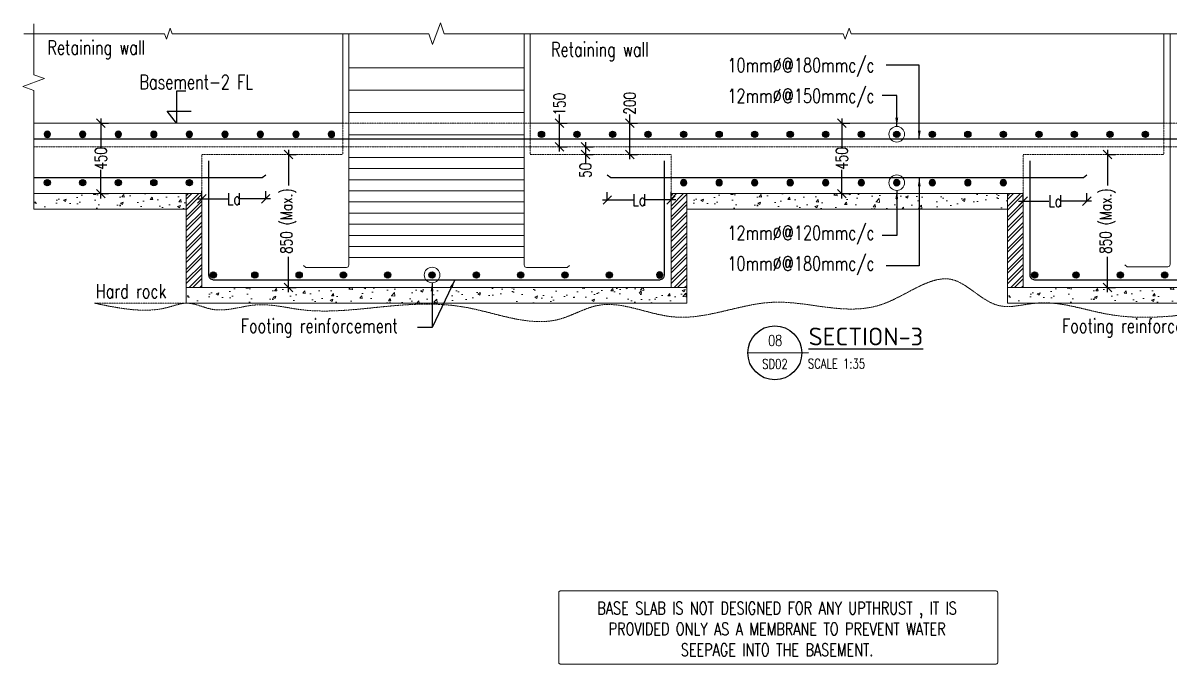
# Model space of a CAD drawing. Header units: millimetres. Extents: x -226110 to 125224, y -84 to 62581.
# Drawn here: x 36992 to 44329, y 12793 to 16891 of the extents above; entities that cross this region are included whole.
import ezdxf
from ezdxf.enums import TextEntityAlignment as Align

# ---------------------------------------------------------------- set-up
doc = ezdxf.new("R2010")
doc.units = ezdxf.units.MM
doc.linetypes.add('HIDDEN', pattern=[0.375, 0.25, -0.125])
for name, color, linetype, lineweight in [('Geo Hatch', 86, 'Continuous', 5), ('Geo-BOTM.VERT.DIR', 21, 'Continuous', 30), ('Geo-Dim  Sec & Plan', 250, 'Continuous', 25), ('Geo-Hiden Rein', 156, 'HIDDEN', 5), ('Geo-PCC-PATT', 8, 'Continuous', 9), ('Geo-Rein Bar', 21, 'Continuous', 30), ('Geo-Rein Bar Main', 21, 'Continuous', 30), ('Geo-Sec Sml', 7, 'Continuous', 25), ('Geo-Section Line', 84, 'Continuous', 18), ('Geo-TEXT', 7, 'Continuous', 30)]:
    doc.layers.add(name, color=color, linetype=linetype, lineweight=lineweight)
doc.layers.add('Geo-Text 100', color=7, linetype='Continuous')
doc.layers.add('GEO-TITTLE HEAD', color=206, linetype='Continuous')
doc.styles.add('Geo T Arial', font='arial.ttf', dxfattribs={"width": 0.75})
doc.styles.add('Geo Txt Narr', font='simplex8.shx')
doc.styles.add('ISCOPEUR', font='isocpeur.ttf')
doc.styles.add('simplex', font='simplex.shx', dxfattribs={"width": 0.75})
doc.styles.get("Standard").update_dxf_attribs({"font": 'arial.ttf'})
doc.dimstyles.new('Geo1-30 Dim 100', dxfattribs={"dimtxt": 75, "dimasz": 55, "dimexe": 50, "dimexo": 0.2, "dimgap": 0.1, "dimtad": 0, "dimdec": 0, "dimdsep": 46, "dimtxsty": 'simplex', "dimblk": 'OBLIQUE', "dimcen": 5, "dimdle": 30, "dimclrd": 252, "dimclre": 252, "dimclrt": 34, "dimadec": 0, "dimazin": 0, "dimtfac": 1, "dimtdec": 0, "dimtmove": 0, "dimatfit": 3, "dimfxl": 100, "dimfxlon": 1, "dimlwd": -1, "dimlwe": -1, "dimarcsym": 0})

# ---------------------------------------------------------------- blocks, each defined once
blk = doc.blocks.new('*U319')
at = {"layer": 'Geo-BOTM.VERT.DIR', "lineweight": 25}
h = blk.add_hatch(color=256, dxfattribs=at)
h.dxf.hatch_style = 1
h.paths.add_polyline_path([(0.08, 0, 1), (-0.08, 0, 1)])
blk.add_circle((0, 0), 0.08, dxfattribs=at)
blk = doc.blocks.new('_Oblique')
at = {"color": 0, "linetype": 'ByBlock', "lineweight": -2}
blk.add_line((-0.5, -0.5), (0.5, 0.5), dxfattribs=at)
blk = doc.blocks.new('*D428')
at = {"layer": 'Geo-Dim  Sec & Plan', "color": 252, "linetype": 'Continuous', "transparency": 16777216}
for p, q in [((38690.1, 16080.1), (38690.1, 15852.9)), ((38690.1, 15170.1), (38690.1, 15397.3))]:
    blk.add_line(p, q, dxfattribs=at)
at = {"layer": 'Geo-Dim  Sec & Plan', "color": 252, "transparency": 16777216}
for p, q in [((38690.1, 16050.1), (38740.1, 16050.1)), ((38690.1, 15200.1), (38740.1, 15200.1))]:
    blk.add_line(p, q, dxfattribs=at)
at = {"layer": 'Geo-Dim  Sec & Plan', "color": 252, "transparency": 16777216, "xscale": 55, "yscale": 55, "zscale": 55}
for p, rotation in [((38690.1, 16050.1), 90), ((38690.1, 15200.1), 270)]:
    blk.add_blockref('_Oblique', p, dxfattribs=dict(at, rotation=rotation))
at = {"layer": 'Geo-Dim  Sec & Plan', "color": 34, "transparency": 16777216, "insert": (38690.1, 15625.1), "char_height": 75, "width": 853.846, "attachment_point": 5, "rotation": 90, "style": 'simplex'}
blk.add_mtext('850 (Max.)', dxfattribs=at)
blk = doc.blocks.new('*D429')
at = {"layer": 'Geo-Dim  Sec & Plan', "color": 252, "linetype": 'Continuous', "transparency": 16777216}
for p, q in [((43928.9, 16080.1), (43928.9, 15852.9)), ((43928.9, 15170.1), (43928.9, 15397.3))]:
    blk.add_line(p, q, dxfattribs=at)
at = {"layer": 'Geo-Dim  Sec & Plan', "color": 252, "transparency": 16777216}
for p, q in [((43928.9, 16050.1), (43978.9, 16050.1)), ((43928.9, 15200.1), (43978.9, 15200.1))]:
    blk.add_line(p, q, dxfattribs=at)
at = {"layer": 'Geo-Dim  Sec & Plan', "color": 252, "transparency": 16777216, "xscale": 55, "yscale": 55, "zscale": 55}
for p, rotation in [((43928.9, 16050.1), 90), ((43928.9, 15200.1), 270)]:
    blk.add_blockref('_Oblique', p, dxfattribs=dict(at, rotation=rotation))
at = {"layer": 'Geo-Dim  Sec & Plan', "color": 34, "transparency": 16777216, "insert": (43928.9, 15625.1), "char_height": 75, "attachment_point": 5, "rotation": 90, "style": 'simplex'}
blk.add_mtext('850 (Max.)', dxfattribs=at)
blk = doc.blocks.new('*D430')
at = {"layer": 'Geo-Dim  Sec & Plan', "color": 252, "linetype": 'Continuous', "transparency": 16777216}
for p, q in [((42229.7, 16280.1), (42229.7, 16097.5)), ((42229.7, 15770.1), (42229.7, 15952.7))]:
    blk.add_line(p, q, dxfattribs=at)
at = {"layer": 'Geo-Dim  Sec & Plan', "color": 252, "transparency": 16777216}
for p, q in [((42229.7, 16250.1), (42279.7, 16250.1)), ((42229.7, 15800.1), (42279.7, 15800.1))]:
    blk.add_line(p, q, dxfattribs=at)
at = {"layer": 'Geo-Dim  Sec & Plan', "color": 252, "transparency": 16777216, "xscale": 55, "yscale": 55, "zscale": 55}
for p, rotation in [((42229.7, 16250.1), 90), ((42229.7, 15800.1), 270)]:
    blk.add_blockref('_Oblique', p, dxfattribs=dict(at, rotation=rotation))
at = {"layer": 'Geo-Dim  Sec & Plan', "color": 34, "transparency": 16777216, "insert": (42229.7, 16025.1), "char_height": 75, "attachment_point": 5, "rotation": 90, "style": 'simplex'}
blk.add_mtext('450', dxfattribs=at)
blk = doc.blocks.new('*U431')
at = {"layer": 'Geo-Rein Bar Main', "xscale": 250, "yscale": 250, "zscale": 250}
blk.add_blockref('*U319', (0, 0), dxfattribs=at)
blk = doc.blocks.new('*U432')
at = {"color": 0, "linetype": 'ByBlock', "lineweight": -2, "transparency": 16777216}
for p in [(37460.7, 5265.1), (37687.9, 5265.1), (37915.1, 5265.1), (38142.3, 5265.1), (38369.4, 5265.1)]:
    blk.add_blockref('*U431', p, dxfattribs=at)
blk = doc.blocks.new('*D435')
at = {"layer": 'Geo-Dim  Sec & Plan', "color": 252, "transparency": 16777216}
for p, q in [((38137.2, 15761.5), (38137.2, 15816.8)), ((38544.8, 15766.8), (38544.8, 15816.8))]:
    blk.add_line(p, q, dxfattribs=at)
at = {"layer": 'Geo-Dim  Sec & Plan', "color": 252, "linetype": 'Continuous', "transparency": 16777216}
for p, q in [((38107.2, 15766.8), (38302, 15766.8)), ((38574.8, 15766.8), (38379.9, 15766.8))]:
    blk.add_line(p, q, dxfattribs=at)
at = {"layer": 'Geo-Dim  Sec & Plan', "color": 252, "transparency": 16777216, "xscale": 55, "yscale": 55, "zscale": 55, "rotation": 180}
blk.add_blockref('_Oblique', (38137.2, 15766.8), dxfattribs=at)
at = {"layer": 'Geo-Dim  Sec & Plan', "color": 252, "transparency": 16777216, "xscale": 55, "yscale": 55, "zscale": 55}
blk.add_blockref('_Oblique', (38544.8, 15766.8), dxfattribs=at)
at = {"layer": 'Geo-Dim  Sec & Plan', "color": 34, "transparency": 16777216, "insert": (38341, 15766.8), "char_height": 75, "attachment_point": 5, "style": 'simplex'}
blk.add_mtext('Ld', dxfattribs=at)
blk = doc.blocks.new('*D436')
at = {"layer": 'Geo-Dim  Sec & Plan', "color": 252, "transparency": 16777216}
for p, q in [((40729.7, 15754.3), (40729.7, 15809.6)), ((41137.2, 15759.6), (41137.2, 15809.6))]:
    blk.add_line(p, q, dxfattribs=at)
at = {"layer": 'Geo-Dim  Sec & Plan', "color": 252, "linetype": 'Continuous', "transparency": 16777216}
for p, q in [((40699.7, 15759.6), (40894.5, 15759.6)), ((41167.2, 15759.6), (40972.4, 15759.6))]:
    blk.add_line(p, q, dxfattribs=at)
at = {"layer": 'Geo-Dim  Sec & Plan', "color": 252, "transparency": 16777216, "xscale": 55, "yscale": 55, "zscale": 55, "rotation": 180}
blk.add_blockref('_Oblique', (40729.7, 15759.6), dxfattribs=at)
at = {"layer": 'Geo-Dim  Sec & Plan', "color": 252, "transparency": 16777216, "xscale": 55, "yscale": 55, "zscale": 55}
blk.add_blockref('_Oblique', (41137.2, 15759.6), dxfattribs=at)
at = {"layer": 'Geo-Dim  Sec & Plan', "color": 34, "transparency": 16777216, "insert": (40933.5, 15759.6), "char_height": 75, "attachment_point": 5, "style": 'simplex'}
blk.add_mtext('Ld', dxfattribs=at)
blk = doc.blocks.new('*D438')
at = {"layer": 'Geo-Dim  Sec & Plan', "color": 252, "transparency": 16777216}
for p, q in [((43389.6, 15747.4), (43389.6, 15802.7)), ((43797.1, 15752.7), (43797.1, 15802.7))]:
    blk.add_line(p, q, dxfattribs=at)
at = {"layer": 'Geo-Dim  Sec & Plan', "color": 252, "linetype": 'Continuous', "transparency": 16777216}
for p, q in [((43359.6, 15752.7), (43554.4, 15752.7)), ((43827.1, 15752.7), (43632.3, 15752.7))]:
    blk.add_line(p, q, dxfattribs=at)
at = {"layer": 'Geo-Dim  Sec & Plan', "color": 252, "transparency": 16777216, "xscale": 55, "yscale": 55, "zscale": 55, "rotation": 180}
blk.add_blockref('_Oblique', (43389.6, 15752.7), dxfattribs=at)
at = {"layer": 'Geo-Dim  Sec & Plan', "color": 252, "transparency": 16777216, "xscale": 55, "yscale": 55, "zscale": 55}
blk.add_blockref('_Oblique', (43797.1, 15752.7), dxfattribs=at)
at = {"layer": 'Geo-Dim  Sec & Plan', "color": 34, "transparency": 16777216, "insert": (43593.4, 15752.7), "char_height": 75, "attachment_point": 5, "style": 'simplex'}
blk.add_mtext('Ld', dxfattribs=at)
blk = doc.blocks.new('*D439')
at = {"layer": 'Geo-Dim  Sec & Plan', "color": 252, "linetype": 'Continuous', "transparency": 16777216}
for p, q in [((37490.4, 16280.1), (37490.4, 16097.5)), ((37490.4, 15770.1), (37490.4, 15952.7))]:
    blk.add_line(p, q, dxfattribs=at)
at = {"layer": 'Geo-Dim  Sec & Plan', "color": 252, "transparency": 16777216}
for p, q in [((37490.4, 16250.1), (37540.4, 16250.1)), ((37490.4, 15800.1), (37540.4, 15800.1))]:
    blk.add_line(p, q, dxfattribs=at)
at = {"layer": 'Geo-Dim  Sec & Plan', "color": 252, "transparency": 16777216, "xscale": 55, "yscale": 55, "zscale": 55}
for p, rotation in [((37490.4, 16250.1), 90), ((37490.4, 15800.1), 270)]:
    blk.add_blockref('_Oblique', p, dxfattribs=dict(at, rotation=rotation))
at = {"layer": 'Geo-Dim  Sec & Plan', "color": 34, "transparency": 16777216, "insert": (37490.4, 16025.1), "char_height": 75, "attachment_point": 5, "rotation": 90, "style": 'simplex'}
blk.add_mtext('450', dxfattribs=at)
blk = doc.blocks.new('*D442')
at = {"layer": 'Geo-Dim  Sec & Plan', "color": 252, "linetype": 'Continuous', "transparency": 16777216}
for p, q in [((40589.7, 16130.1), (40589.7, 16050.1)), ((40589.7, 16050.1), (40589.7, 15995.1))]:
    blk.add_line(p, q, dxfattribs=at)
at = {"layer": 'Geo-Dim  Sec & Plan', "color": 252, "transparency": 16777216}
for p, q in [((40589.7, 16100.1), (40639.7, 16100.1)), ((40589.7, 16050.1), (40639.7, 16050.1))]:
    blk.add_line(p, q, dxfattribs=at)
at = {"layer": 'Geo-Dim  Sec & Plan', "color": 252, "transparency": 16777216, "xscale": 55, "yscale": 55, "zscale": 55}
for p, rotation in [((40589.7, 16100.1), 90), ((40589.7, 16050.1), 270)]:
    blk.add_blockref('_Oblique', p, dxfattribs=dict(at, rotation=rotation))
at = {"layer": 'Geo-Dim  Sec & Plan', "color": 34, "transparency": 16777216, "insert": (40589.7, 15949.5), "char_height": 75, "attachment_point": 5, "rotation": 90, "style": 'simplex'}
blk.add_mtext('50', dxfattribs=at)
blk = doc.blocks.new('GEO TITLE HEAD NAME')
at = {"layer": 'GEO-TITTLE HEAD'}
blk.add_line((-11.2, -0.15), (-0.11, -0.09), dxfattribs=at)
blk.add_circle((-6.27, -0.15), 4.93, dxfattribs=at)
at = {"layer": 'Geo-Sec Sml', "lineweight": 18, "ltscale": 0.1, "style": 'Geo T Arial'}
blk.add_attdef('WALL_SECTION', text='', height=3, dxfattribs=at).set_placement((-6.38, 3.46), align=Align.MIDDLE)
at = {"layer": 'Geo-Sec Sml', "color": 84, "style": 'Geo Txt Narr'}
blk.add_attdef('DRAWING-REF', text='', height=2.5, dxfattribs=at).set_placement((-6.38, -2.37), align=Align.MIDDLE)
at = {"layer": 'Geo-TEXT', "style": 'Geo T Arial'}
blk.add_attdef('%%ULAYOUT', (-0.1, 1.21), '', height=4, dxfattribs=at)
at = {"layer": 'Geo-TEXT'}
blk.add_attdef('SCALE', (-0.24, -3.03), '', height=2, dxfattribs=at)
blk = doc.blocks.new('*D675')
at = {"layer": 'Geo-Dim  Sec & Plan', "color": 252, "linetype": 'Continuous', "transparency": 16777216}
for p, q in [((40423.3, 16250.1), (40423.3, 16305.1)), ((40423.3, 16070.1), (40423.3, 16250.1))]:
    blk.add_line(p, q, dxfattribs=at)
at = {"layer": 'Geo-Dim  Sec & Plan', "color": 252, "transparency": 16777216}
for p, q in [((40423.3, 16250.1), (40473.3, 16250.1)), ((40423.3, 16100.1), (40473.3, 16100.1))]:
    blk.add_line(p, q, dxfattribs=at)
at = {"layer": 'Geo-Dim  Sec & Plan', "color": 252, "transparency": 16777216, "xscale": 55, "yscale": 55, "zscale": 55}
for p, rotation in [((40423.3, 16250.1), 90), ((40423.3, 16100.1), 270)]:
    blk.add_blockref('_Oblique', p, dxfattribs=dict(at, rotation=rotation))
at = {"layer": 'Geo-Dim  Sec & Plan', "color": 34, "transparency": 16777216, "insert": (40423.3, 16372.2), "char_height": 75, "attachment_point": 5, "rotation": 90, "style": 'simplex'}
blk.add_mtext('150', dxfattribs=at)
blk = doc.blocks.new('*D676')
at = {"layer": 'Geo-Dim  Sec & Plan', "color": 252, "linetype": 'Continuous', "transparency": 16777216}
for p, q in [((40873.4, 16250.1), (40873.4, 16305.1)), ((40873.4, 16020.1), (40873.4, 16250.1))]:
    blk.add_line(p, q, dxfattribs=at)
at = {"layer": 'Geo-Dim  Sec & Plan', "color": 252, "transparency": 16777216}
for p, q in [((40873.4, 16250.1), (40923.4, 16250.1)), ((40873.4, 16050.1), (40923.4, 16050.1))]:
    blk.add_line(p, q, dxfattribs=at)
at = {"layer": 'Geo-Dim  Sec & Plan', "color": 252, "transparency": 16777216, "xscale": 55, "yscale": 55, "zscale": 55}
for p, rotation in [((40873.4, 16250.1), 90), ((40873.4, 16050.1), 270)]:
    blk.add_blockref('_Oblique', p, dxfattribs=dict(at, rotation=rotation))
at = {"layer": 'Geo-Dim  Sec & Plan', "color": 34, "transparency": 16777216, "insert": (40873.4, 16377.5), "char_height": 75, "attachment_point": 5, "rotation": 90, "style": 'simplex'}
blk.add_mtext('200', dxfattribs=at)

msp = doc.modelspace()

# ---------------------------------------------------------------- hatches: boundary and pattern name
at = {"layer": 'Geo Hatch'}
h = msp.add_hatch(dxfattribs=at)
h.set_pattern_fill('ANSI32', color=256, scale=5)
h.set_pattern_definition([(45, (-28561.65, -31616.55), (-33.67596, 33.67596), []), (45, (-28539.2, -31616.55), (-33.67596, 33.67596), [])])
h.paths.add_polyline_path([(38037.2, 15800.1), (38137.2, 15800.1), (38137.2, 15200.1), (38037.2, 15200.1)])
h = msp.add_hatch(dxfattribs=at)
h.set_pattern_fill('ANSI32', color=256, scale=5)
h.set_pattern_definition([(45, (-25461.65, -31616.55), (-33.67596, 33.67596), []), (45, (-25439.2, -31616.55), (-33.67596, 33.67596), [])])
h.paths.add_polyline_path([(41137.2, 15800.1), (41237.2, 15800.1), (41237.2, 15200.1), (41137.2, 15200.1)])
h = msp.add_hatch(dxfattribs=at)
h.set_pattern_fill('ANSI32', color=256, scale=5)
h.set_pattern_definition([(45, (-23309.283, -31416.55), (-33.67596, 33.67596), []), (45, (-23286.83, -31416.55), (-33.67596, 33.67596), [])])
h.paths.add_polyline_path([(43289.6, 15800.1), (43389.6, 15800.1), (43389.6, 15200.1), (43289.6, 15200.1)])
at = {"layer": 'Geo-PCC-PATT'}
h = msp.add_hatch(dxfattribs=at)
h.set_pattern_fill('AR-CONC', color=256)
h.set_pattern_definition([(50, (-19788.46, 5388.44), (182.18467, -15.9391), [19.05, -209.55]), (355, (-19788.46, 5388.44), (-35.2434, 191.05685), [15.24, -167.6406]), (100.45144, (-19773.28, 5387.11), (146.94125, 175.11775), [16.19, -178.09024]), (46.1842, (-19788.46, 5439.24), (271.079, -42.0423), [28.575, -314.325]), (96.63556, (-19765.87, 5435.74), (237.4041, 247.4261), [24.285, -267.1356]), (351.18415, (-19788.46, 5439.24), (237.4041, 247.4261), [22.86, -251.4597]), (21, (-19763.06, 5426.54), (151.6144, -102.2652), [19.05, -209.55]), (326, (-19763.06, 5426.54), (61.802, 184.18797), [15.24, -167.64]), (71.45144, (-19750.43, 5418.02), (213.4164, 81.92277), [16.19, -178.08994]), (37.5, (-19788.46, 5388.44), (3.0886, 84.55504), [0, -165.608, 0, -170.18, 0, -168.275]), (7.5, (-19788.46, 5388.44), (66.81966, 100.18057), [0, -97.028, 0, -161.798, 0, -64.135]), (327.5, (-19845.103, 5388.44), (135.590595, -5.728744), [0, -63.5, 0, -198.12, 0, -262.89]), (317.5, (-19870.5, 5388.44), (148.12918, 25.4265), [0, -82.55, 0, -131.572, 0, -186.69])])
h.paths.add_polyline_path([(37061.1, 15800.1), (38037.2, 15800.1), (38037.2, 15700.1), (37061.1, 15700.1)])
h = msp.add_hatch(dxfattribs=at)
h.set_pattern_fill('AR-CONC', color=256)
h.set_pattern_definition([(50, (-15712.33, 5388.44), (182.18467, -15.9391), [19.05, -209.55]), (355, (-15712.33, 5388.44), (-35.2434, 191.05685), [15.24, -167.6406]), (100.45144, (-15697.15, 5387.11), (146.94125, 175.11775), [16.19, -178.09024]), (46.1842, (-15712.33, 5439.24), (271.079, -42.0423), [28.575, -314.325]), (96.63556, (-15689.74, 5435.74), (237.4041, 247.4261), [24.285, -267.1356]), (351.18415, (-15712.33, 5439.24), (237.4041, 247.4261), [22.86, -251.4597]), (21, (-15686.93, 5426.54), (151.6144, -102.2652), [19.05, -209.55]), (326, (-15686.93, 5426.54), (61.802, 184.18797), [15.24, -167.64]), (71.45144, (-15674.3, 5418.02), (213.4164, 81.92277), [16.19, -178.08994]), (37.5, (-15712.33, 5388.44), (3.0886, 84.55504), [0, -165.608, 0, -170.18, 0, -168.275]), (7.5, (-15712.33, 5388.44), (66.81966, 100.18057), [0, -97.028, 0, -161.798, 0, -64.135]), (327.5, (-15768.97, 5388.44), (135.590595, -5.728744), [0, -63.5, 0, -198.12, 0, -262.89]), (317.5, (-15794.37, 5388.44), (148.12918, 25.4265), [0, -82.55, 0, -131.572, 0, -186.69])])
h.paths.add_polyline_path([(41237.2, 15800.1), (43289.6, 15800.1), (43289.6, 15700.1), (41237.2, 15700.1)])
h = msp.add_hatch(dxfattribs=at)
h.set_pattern_fill('AR-CONC', color=256)
h.set_pattern_definition([(50, (-18812.33, 4788.44), (182.18467, -15.9391), [19.05, -209.55]), (355, (-18812.33, 4788.44), (-35.2434, 191.05685), [15.24, -167.6406]), (100.45144, (-18797.15, 4787.11), (146.94125, 175.11775), [16.19, -178.09024]), (46.1842, (-18812.33, 4839.24), (271.079, -42.0423), [28.575, -314.325]), (96.63556, (-18789.74, 4835.74), (237.4041, 247.4261), [24.285, -267.1356]), (351.18415, (-18812.33, 4839.24), (237.4041, 247.4261), [22.86, -251.4597]), (21, (-18786.93, 4826.54), (151.6144, -102.2652), [19.05, -209.55]), (326, (-18786.93, 4826.54), (61.802, 184.18797), [15.24, -167.64]), (71.45144, (-18774.3, 4818.02), (213.4164, 81.92277), [16.19, -178.08994]), (37.5, (-18812.33, 4788.44), (3.0886, 84.55504), [0, -165.608, 0, -170.18, 0, -168.275]), (7.5, (-18812.33, 4788.44), (66.81966, 100.18057), [0, -97.028, 0, -161.798, 0, -64.135]), (327.5, (-18868.97, 4788.44), (135.590595, -5.728744), [0, -63.5, 0, -198.12, 0, -262.89]), (317.5, (-18894.37, 4788.44), (148.12918, 25.4265), [0, -82.55, 0, -131.572, 0, -186.69])])
h.paths.add_polyline_path([(38037.2, 15200.1), (41237.2, 15200.1), (41237.2, 15100.1), (38037.2, 15100.1)])
h = msp.add_hatch(dxfattribs=at)
h.set_pattern_fill('AR-CONC', color=256)
h.set_pattern_definition([(50, (-13559.96, 4788.44), (182.18467, -15.9391), [19.05, -209.55]), (355, (-13559.96, 4788.44), (-35.2434, 191.05685), [15.24, -167.6406]), (100.45144, (-13544.78, 4787.11), (146.94125, 175.11775), [16.19, -178.09024]), (46.1842, (-13559.96, 4839.24), (271.079, -42.0423), [28.575, -314.325]), (96.63556, (-13537.37, 4835.74), (237.4041, 247.4261), [24.285, -267.1356]), (351.18415, (-13559.96, 4839.24), (237.4041, 247.4261), [22.86, -251.4597]), (21, (-13534.56, 4826.54), (151.6144, -102.2652), [19.05, -209.55]), (326, (-13534.56, 4826.54), (61.802, 184.18797), [15.24, -167.64]), (71.45144, (-13521.93, 4818.02), (213.4164, 81.92277), [16.19, -178.08994]), (37.5, (-13559.96, 4788.44), (3.0886, 84.55504), [0, -165.608, 0, -170.18, 0, -168.275]), (7.5, (-13559.96, 4788.44), (66.81966, 100.18057), [0, -97.028, 0, -161.798, 0, -64.135]), (327.5, (-13616.6, 4788.44), (135.590595, -5.728744), [0, -63.5, 0, -198.12, 0, -262.89]), (317.5, (-13642, 4788.44), (148.12918, 25.4265), [0, -82.55, 0, -131.572, 0, -186.69])])
h.paths.add_polyline_path([(43289.6, 15200.1), (46489.6, 15200.1), (46489.6, 15100.1), (43289.6, 15100.1)])

# ---------------------------------------------------------------- linework, layer by layer
at = {"color": 1}
msp.add_lwpolyline([(38033.2, 16455.1), (37974.2, 16455.1), (37974.2, 16250.1), (37914.9, 16326.6), (38069.2, 16326.6)], dxfattribs=at)
at = {"layer": 'Geo-Hiden Rein', "linetype": 'Continuous'}
for p, q in [((39076.3, 16603.8, 0), (40198.1, 16603.8, 0)), ((39076.3, 16461.4, 0), (40198.1, 16461.4, 0)), ((39076.3, 16319, 0), (40198.1, 16319, 0)), ((39076.3, 16176.7, 0), (40198.1, 16176.7, 0)), ((39076.3, 16031.7, 0), (40198.1, 16031.7, 0)), ((39076.3, 15960.5, 0), (40198.1, 15960.5, 0)), ((39076.3, 15889.3, 0), (40198.1, 15889.3, 0)), ((39076.3, 15818.1, 0), (40198.1, 15818.1, 0)), ((39076.3, 15746.9, 0), (40198.1, 15746.9, 0)), ((39076.3, 15675.8, 0), (40198.1, 15675.8, 0)), ((39076.3, 15604.6, 0), (40198.1, 15604.6, 0)), ((39076.3, 15604.6, 0), (40198.1, 15604.6, 0)), ((39076.3, 15533.4, 0), (40198.1, 15533.4, 0)), ((39076.3, 15462.2, 0), (40198.1, 15462.2, 0)), ((39076.3, 15391, 0), (40198.1, 15391, 0))]:
    msp.add_line(p, q, dxfattribs=at)
at = {"layer": 'Geo-Hiden Rein', "linetype": 'Continuous', "elevation": 0}
for points in [[(39076.3, 16822.7), (39076.3, 15343.7, -0.414214), (39061.3, 15328.7), (38801, 15328.7), (38787.3, 15341.3)], [(40198.1, 16822.7), (40198.1, 15343.7, 0.414214), (40213.1, 15328.7), (40473.4, 15328.7), (40487.1, 15341.3)], [(44328.7, 16822.7), (44328.7, 15347.9, -0.414214), (44313.7, 15332.9), (44053.4, 15332.9), (44039.7, 15345.5)]]:
    msp.add_lwpolyline(points, format="xyb", dxfattribs=at)
at = {"layer": 'Geo-Rein Bar', "lineweight": 25, "elevation": 0}
for points in [[(47465.7, 16148.3), (37061.1, 16148.3)], [(38544.8, 15917.6), (38522.5, 15902), (37061.1, 15902)], [(43797.1, 15917.6), (43774.9, 15902), (40751.9, 15902), (40729.7, 15917.6)]]:
    msp.add_lwpolyline(points, dxfattribs=at)
for points in [[(38179.7, 16010.1), (38179.7, 15280.2, 0.414214), (38209.7, 15250.2), (41064.7, 15250.2, 0.414214), (41094.7, 15280.2), (41094.7, 16010.1)], [(43432.1, 16010.1), (43432.1, 15280.2, 0.414214), (43462.1, 15250.2), (46317.1, 15250.2, 0.414214), (46347.1, 15280.2), (46347.1, 16010.1)]]:
    msp.add_lwpolyline(points, format="xyb", dxfattribs=at)
at = {"layer": 'Geo-Section Line'}
for p, q in [((39037.2, 16250.1, 0), (37061.1, 16250.1, 0)), ((40237.2, 16250.1, 0), (44289.6, 16250.1, 0)), ((38137.2, 15800.1, 0), (37061.1, 15800.1, 0)), ((41137.2, 15800.1, 0), (43389.6, 15800.1, 0))]:
    msp.add_line(p, q, dxfattribs=at)
at = {"layer": 'Geo-Section Line', "color": 118, "linetype": 'HIDDEN', "ltscale": 5}
msp.add_line((37061.1, 16100.1, 0), (47465.7, 16100.1, 0), dxfattribs=at)
at = {"layer": 'Geo-Section Line', "elevation": 0}
for points in [[(37061.1, 16885.4), (37061.1, 16560.4), (37129.8, 16535.4), (36992.4, 16485.4), (37061.1, 16460.4), (37061.1, 15700.1)], [(39037.2, 16822.7), (39587.2, 16822.7), (39612.2, 16754), (39662.2, 16891.4), (39687.2, 16822.7), (40237.2, 16822.7)], [(44289.6, 16822.7), (44839.6, 16822.7), (44864.6, 16754), (44914.6, 16891.4), (44939.6, 16822.7), (45489.6, 16822.7)], [(36998.7, 16822.7), (37897.2, 16822.7), (37909.7, 16788.3), (37934.7, 16857), (37947.2, 16822.7), (39037.2, 16822.7)], [(39037.2, 16822.7), (39037.2, 16250.1)], [(40237.2, 16822.7), (42238.4, 16822.7), (42250.9, 16788.3), (42275.9, 16857), (42288.4, 16822.7), (44289.6, 16822.7)], [(40237.2, 16822.7), (40237.2, 16250.1)], [(44289.6, 16822.7), (44289.6, 16250.1)], [(41137.2, 15700.1), (41137.2, 15200.1), (38137.2, 15200.1), (38137.2, 15500.1)], [(46389.6, 15700.1), (46389.6, 15200.1), (43389.6, 15200.1), (43389.6, 15700.1)]]:
    msp.add_lwpolyline(points, dxfattribs=at)
at = {"layer": 'Geo-Section Line', "color": 118, "linetype": 'HIDDEN', "ltscale": 5, "elevation": 0}
for points in [[(43389.6, 15800.1), (43389.6, 16050.1), (44289.6, 16050.1), (44289.6, 16400.1)], [(38137.2, 15500.1), (38137.2, 16050.1), (39037.2, 16050.1), (39037.2, 16250.1)], [(39037.2, 16250.1), (40237.2, 16250.1)], [(40237.2, 16250.1), (40237.2, 16050.1), (41137.2, 16050.1), (41137.2, 15700.1)], [(44289.6, 16250.1), (45489.6, 16250.1)], [(38037.2, 15100.1), (37450.1, 15100.1)]]:
    msp.add_lwpolyline(points, dxfattribs=at)
at = {"layer": 'Geo-Section Line', "elevation": 0}
for points in [[(37061.1, 15800.1), (38037.2, 15800.1), (38037.2, 15700.1), (37061.1, 15700.1)], [(38037.2, 15800.1), (38137.2, 15800.1), (38137.2, 15200.1), (38037.2, 15200.1)], [(41137.2, 15800.1), (41237.2, 15800.1), (41237.2, 15200.1), (41137.2, 15200.1)], [(41237.2, 15800.1), (43289.6, 15800.1), (43289.6, 15700.1), (41237.2, 15700.1)], [(43289.6, 15800.1), (43389.6, 15800.1), (43389.6, 15200.1), (43289.6, 15200.1)], [(38037.2, 15200.1), (41237.2, 15200.1), (41237.2, 15100.1), (38037.2, 15100.1)], [(43289.6, 15200.1), (46489.6, 15200.1), (46489.6, 15100.1), (43289.6, 15100.1)]]:
    msp.add_lwpolyline(points, close=True, dxfattribs=at)
at = {"layer": 'Geo-Section Line'}
msp.add_lwpolyline([(40429, 13260.6), (43216.6, 13260.6, -0.414214), (43226.6, 13250.6), (43226.6, 12803, -0.414214), (43216.6, 12793), (40429, 12793, -0.414214), (40419, 12803), (40419, 13250.6, -0.414214)], format="xyb", close=True, dxfattribs=at)
at = {"layer": 'Geo-Section Line', "linetype": 'Continuous', "lineweight": 15, "ltscale": 600}
for centre in [(42581, 16180, 0), (42581, 15870.2, 0), (39608.9, 15280.2, 0)]:
    msp.add_circle(centre, 49.8, dxfattribs=at)
at = {"layer": 'Geo-Section Line', "color": 5, "linetype": 'HIDDEN', "ltscale": 5}
msp.add_spline([(37450.1, 15100.1, 0), (37928.2, 15075.3), (38037.2, 15100.1, 0), (38202.3, 15060.8), (38484.9, 15088.9), (38768.8, 15058.7), (39342.5, 15081.8), (39819.3, 15074.2), (40425.7, 14998.3), (40669.4, 15085.5), (41149.1, 15012.7), (41791.4, 15105.8), (42486.5, 15092.5), (42939.3, 15249.5), (43232.8, 15084.8), (43472.7, 15100.1, 0), (43935.9, 15028.4), (44800, 15078.3, 0), (45309.1, 15042.3), (45632.1, 14903.6), (45987.2, 15087.2), (46586.3, 14998), (46805.6, 15093.7), (46948, 15060, 0), (46987.1, 15080)], degree=3, dxfattribs=at)

# ---------------------------------------------------------------- block references
msp.add_blockref('*U432', (-312.8, 10605.1, 0))
at = {"layer": 'Geo-Rein Bar Main', "yscale": 250, "zscale": 250, "rotation": 180}
for p, xscale in [((37147.9, 16180, 0), -250), ((37375.1, 16180, 0), -250), ((37602.3, 16180, 0), -250), ((37829.5, 16180, 0), -250), ((38056.7, 16180, 0), -250), ((38283.9, 16180, 0), -250), ((38511.1, 16180, 0), -250), ((38738.3, 16180, 0), -250), ((38965.5, 16180, 0), -250), ((40309, 16180, 0), 250), ((40536.2, 16180, 0), 250), ((40763.4, 16180, 0), 250), ((40990.6, 16180, 0), 250), ((41217.8, 16180, 0), 250), ((41445, 16180, 0), 250), ((41672.2, 16180, 0), 250), ((41899.4, 16180, 0), 250), ((42126.6, 16180, 0), 250), ((42353.8, 16180, 0), 250), ((42581, 16180, 0), 250), ((42808.2, 16180, 0), 250), ((43035.4, 16180, 0), 250), ((43262.6, 16180, 0), 250), ((43489.8, 16180, 0), 250), ((43717, 16180, 0), 250), ((43944.1, 16180, 0), 250), ((44171.3, 16180, 0), 250)]:
    msp.add_blockref('*U319', p, dxfattribs=dict(at, xscale=xscale))
at = {"layer": 'Geo-Rein Bar Main', "yscale": 250, "zscale": 250}
for p, xscale in [((41217.8, 15870.2, 0), -250), ((41445, 15870.2, 0), -250), ((41672.2, 15870.2, 0), -250), ((41899.4, 15870.2, 0), -250), ((42126.6, 15870.2, 0), -250), ((42353.8, 15870.2, 0), -250), ((42581, 15870.2, 0), -250), ((42808.2, 15870.2, 0), -250), ((43035.4, 15870.2, 0), -250), ((43262.6, 15870.2, 0), -250), ((38209.7, 15280.2, 0), 250), ((38475.5, 15280.2, 0), 250), ((38758.8, 15280.2, 0), 250), ((39042.2, 15280.2, 0), 250), ((39325.6, 15280.2, 0), 250), ((39608.9, 15280.2, 0), 250), ((39892.3, 15280.2, 0), 250), ((40175.7, 15280.2, 0), 250), ((40459, 15280.2, 0), 250), ((40742.4, 15280.2, 0), 250), ((41064.7, 15280.2, 0), -250), ((43462.1, 15280.2, 0), 250), ((43727.8, 15280.2, 0), 250), ((44011.2, 15280.2, 0), 250), ((44294.6, 15280.2, 0), 250)]:
    msp.add_blockref('*U319', p, dxfattribs=dict(at, xscale=xscale))
at = {"layer": 'GEO-TITTLE HEAD'}
ref = msp.add_blockref('GEO TITLE HEAD NAME', (42020.4, 14787.6), dxfattribs=dict(at, xscale=35, yscale=35, zscale=35))
ref.add_attrib('%%ULAYOUT', '%%uSECTION-3', (42017.1, 14830), dxfattribs={"color": 7, "ltscale": 0.5, "height": 113.75, "style": 'ISCOPEUR'})
ref.add_attrib('SCALE', 'SCALE 1:35', (42012.1, 14681.7), dxfattribs={"color": 7, "ltscale": 0.5, "height": 63, "style": 'simplex', "width": 0.75})
ref.add_attrib('DRAWING-REF', 'SD02', dxfattribs={"color": 1, "ltscale": 0.5, "height": 63, "style": 'simplex', "width": 0.75}).set_placement((41801.6, 14711.2), align=Align.MIDDLE)
ref.add_attrib('WALL_SECTION', '08', (41758.5, 14826.4), dxfattribs={"color": 1, "lineweight": 18, "ltscale": 0.1, "height": 70, "style": 'simplex', "width": 0.75})

# ---------------------------------------------------------------- texts
at = {"layer": 'Geo-Text 100', "style": 'simplex', "width": 0.75}
for s, p in [('Retaining wall', (37148.9, 16689.1)), ('Retaining wall', (40369.8, 16677.6)), ('10mm%%C@180mmc/c', (41498.1, 16576)), ('Basement-2 FL', (37737.4, 16469)), ('12mm%%C@150mmc/c', (41498.1, 16380.3)), ('12mm%%C@120mmc/c', (41498.1, 15504.1)), ('10mm%%C@180mmc/c', (41498.1, 15308.5)), ('Hard rock', (37457.7, 15131.3)), ('Footing reinforcement  ', (38386, 14910.8)), ('Footing reinforcement  ', (43638.4, 14910.8))]:
    msp.add_text(s, height=90, dxfattribs=at).set_placement(p)
at = {"layer": 'Geo-Text 100', "insert": (39912.4, 13190.5, 0), "char_height": 80, "width": 3806.324, "attachment_point": 1, "style": 'simplex'}
msp.add_mtext('\\pxqc;BASE SLAB IS NOT DESIGNED FOR ANY UPTHRUST , IT IS \\PPROVIDED ONLY AS A MEMBRANE TO PREVENT WATER \\PSEEPAGE INTO THE BASEMENT.', dxfattribs=at)

# ---------------------------------------------------------------- dimensions: what is measured, and where the dimension line sits
at = {"layer": 'Geo-Dim  Sec & Plan'}
for base, p1, p2, picture, middle in [((40423.3, 16250.1), (40423.3, 16100.1, 0), (40423.3, 16250.1, 0), '*D675', (40423.3, 16372.2)), ((40873.4, 16250.1), (40873.4, 16050.1, 0), (40873.4, 16250.1, 0), '*D676', (40873.4, 16377.5))]:
    dim = msp.add_linear_dim(base=base, p1=p1, p2=p2, angle=90, dimstyle='Geo1-30 Dim 100', dxfattribs=at)
    dim.commit()
    dim.dimension.update_dxf_attribs({"geometry": picture, "text_midpoint": middle, "dimtype": 160})
for base, p1, p2, picture, middle in [((37490.4, 15800.1, 0), (37490.4, 16250.1, 0), (37490.4, 15800.1, 0), '*D439', (37490.4, 16025.1, 0)), ((42229.7, 15800.1, 0), (42229.7, 16250.1, 0), (42229.7, 15800.1, 0), '*D430', (42229.7, 16025.1, 0)), ((40589.7, 16050.1, 0), (40589.7, 16100.1, 0), (40589.7, 16050.1, 0), '*D442', (40589.7, 15949.5, 0))]:
    dim = msp.add_linear_dim(base=base, p1=p1, p2=p2, angle=90, dimstyle='Geo1-30 Dim 100', dxfattribs=at)
    dim.commit()
    dim.dimension.update_dxf_attribs({"geometry": picture, "text_midpoint": middle})
for base, p1, p2, text, picture, middle in [((38690.1, 16050.1, 0), (38690.1, 15200.1, 0), (38690.1, 16050.1, 0), '<> (Max.)', '*D428', (38690.1, 15625.1, 0)), ((43928.9, 16050.1, 0), (43928.9, 15200.1, 0), (43928.9, 16050.1, 0), '850 (Max.)', '*D429', (43928.9, 15625.1, 0))]:
    dim = msp.add_linear_dim(base=base, p1=p1, p2=p2, angle=90, text=text, dimstyle='Geo1-30 Dim 100', dxfattribs=at)
    dim.commit()
    dim.dimension.update_dxf_attribs({"geometry": picture, "text_midpoint": middle})
for base, p1, p2, picture, middle in [((38544.8, 15766.8, 0), (38137.2, 15761.3, 0), (38544.8, 15766.8, 0), '*D435', (38341, 15766.8, 0)), ((41137.2, 15759.6, 0), (40729.7, 15754.1, 0), (41137.2, 15759.6, 0), '*D436', (40933.5, 15759.6, 0)), ((43797.1, 15752.7, 0), (43389.6, 15747.2, 0), (43797.1, 15752.7, 0), '*D438', (43593.4, 15752.7, 0))]:
    dim = msp.add_linear_dim(base=base, p1=p1, p2=p2, text='Ld', dimstyle='Geo1-30 Dim 100', dxfattribs=at)
    dim.commit()
    dim.dimension.update_dxf_attribs({"geometry": picture, "text_midpoint": middle})

# ---------------------------------------------------------------- leaders
for points in [[(42724.7, 16148.3, 0), (42724.7, 16621.9, 0), (42513.4, 16621.9, 0)], [(42724.7, 15902, 0), (42724.7, 15339.7, 0), (42513.4, 15339.7, 0)]]:
    msp.add_leader(points, dimstyle='Geo1-30 Dim 100')
for points in [[(42581, 16229.9, 0), (42581, 16428, 0), (42487.7, 16428, 0)], [(42581, 15820.4, 0), (42581, 15533.5, 0), (42487.7, 15533.5, 0)], [(39608.9, 15230.4, 0), (39608.9, 14943.5, 0), (39515.6, 14943.5, 0)], [(39755.4, 15250.2, 0), (39608.9, 14943.5, 0)]]:
    msp.add_leader(points, dimstyle='Geo1-30 Dim 100', override={"dimgap": 0.1, "dimtad": 0})

doc.saveas('drawing.dxf')
